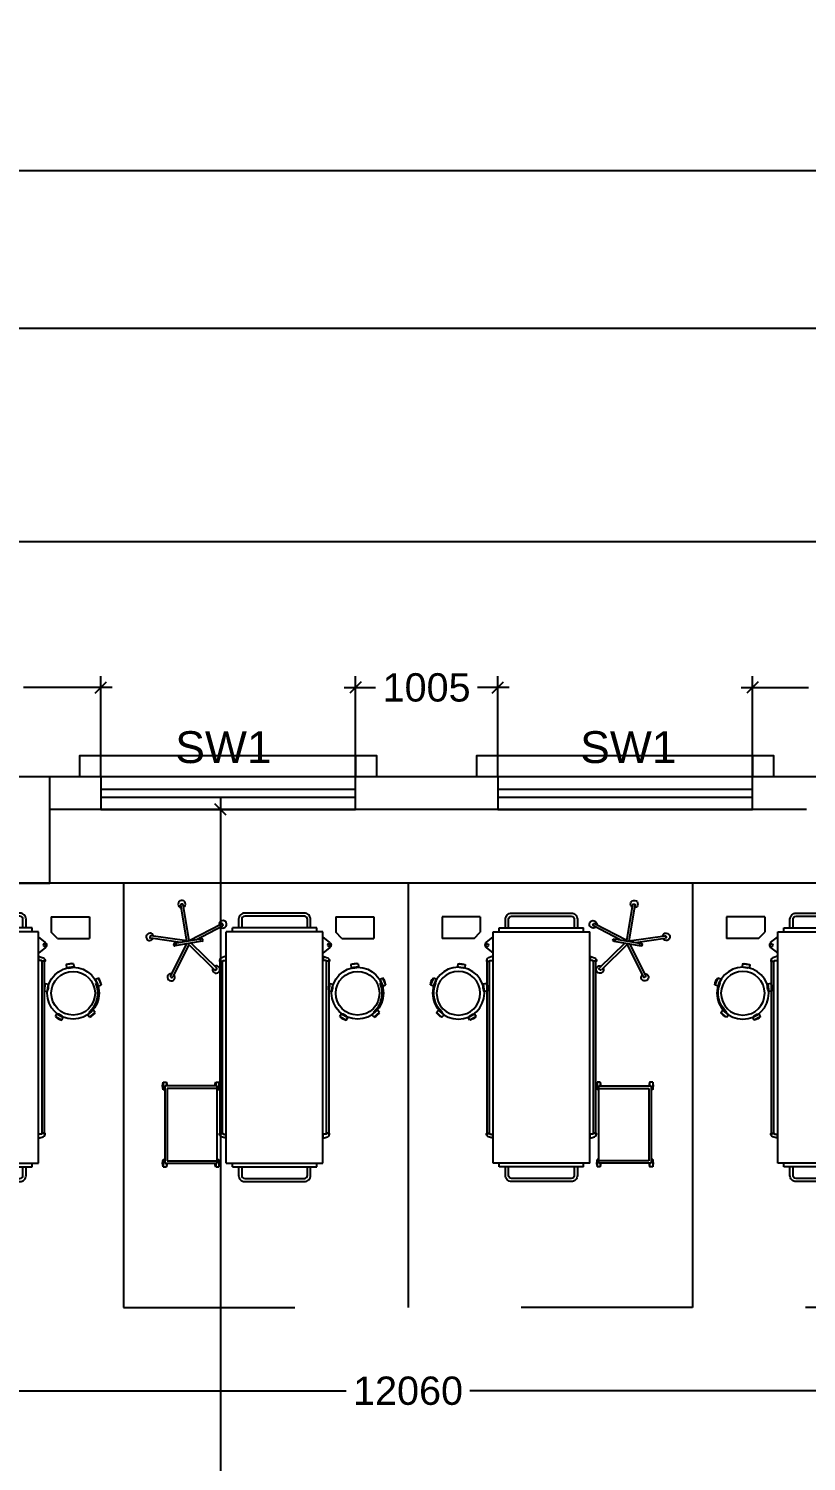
# Model space of a CAD drawing. Extents: x 7620542 to 7843793, y -6476226 to -6093835.
# Drawn here: x 7727073 to 7732567, y -6341852 to -6331728 of the extents above; entities that cross this region are included whole.
import ezdxf
from ezdxf.enums import TextEntityAlignment as Align

# ---------------------------------------------------------------- set-up
doc = ezdxf.new("R2010")
doc.units = 0
doc.header["$LTSCALE"] = 600
doc.header["$MEASUREMENT"] = 0
doc.header["$PDMODE"] = 35
doc.layers.get('0').update_dxf_attribs({"linetype": 'CONTINUOUS'})
doc.layers.get('Defpoints').update_dxf_attribs({"linetype": 'CONTINUOUS'})
for name, color, linetype in [('Beds', 33, 'CONTINUOUS'), ('chajja', 7, 'CONTINUOUS'), ('DIM', 8, 'CONTINUOUS'), ('DIM-TEXT', 8, 'CONTINUOUS'), ('Ele Proje.', 7, 'CONTINUOUS'), ('furniture', 33, 'CONTINUOUS'), ('joinery', 7, 'CONTINUOUS'), ('LA-column', 3, 'CONTINUOUS'), ('LOADING', 140, 'CONTINUOUS'), ('PARTI', 21, 'CONTINUOUS'), ('Walls', 7, 'CONTINUOUS'), ('WIN', 151, 'CONTINUOUS'), ('Working Dim', 5, 'CONTINUOUS')]:
    doc.layers.add(name, color=color, linetype=linetype)
doc.styles.add('ari', font='arial.ttf')
doc.styles.add('RT', font='romant.shx')
doc.styles.get("Standard").update_dxf_attribs({"font": 'romans.shx'})
doc.dimstyles.new('int. dim', dxfattribs={"dimtxt": 450, "dimasz": 80, "dimexe": 80, "dimexo": 0, "dimgap": 70, "dimtad": 0, "dimdec": 0, "dimzin": 12, "dimdsep": 46, "dimtxsty": 'ari', "dimblk": 'OBLIQUE', "dimcen": 2, "dimdle": 80, "dimclrd": 256, "dimclre": 256, "dimclrt": 6, "dimadec": 0, "dimazin": 0, "dimtfac": 1, "dimtdec": 0, "dimtix": 1, "dimtmove": 2, "dimatfit": 3, "dimfxl": 1, "dimtolj": 1, "dimtzin": 0, "dimlwd": -1, "dimlwe": -1, "dimarcsym": 0})
doc.dimstyles.new('STANDARD$0', dxfattribs={"dimscale": 0, "dimtxt": 150, "dimasz": 125, "dimexe": 0.75, "dimexo": 1, "dimgap": 25, "dimtad": 1, "dimdec": 0, "dimdsep": 46, "dimtxsty": 'Standard', "dimblk1": 'DOT', "dimblk2": 'DOT', "dimsah": 1, "dimcen": 2.5, "dimclrd": 1, "dimclre": 1, "dimclrt": 3, "dimadec": 0, "dimazin": 0, "dimtfac": 1, "dimtdec": 0, "dimtmove": 0, "dimatfit": 3, "dimldrblk": 'DOT', "dimfxl": 1, "dimtolj": 1, "dimtzin": 0, "dimarcsym": 0})
doc.dimstyles.new('TEXT', dxfattribs={"dimscale": 0, "dimtxt": 600, "dimasz": 300, "dimexe": 300, "dimexo": 30, "dimgap": 50, "dimtad": 0, "dimdec": 0, "dimzin": 0, "dimdsep": 46, "dimtxsty": 'RT', "dimblk": 'OBLIQUE', "dimcen": 0.09, "dimdle": 300, "dimclrd": 256, "dimclre": 256, "dimclrt": 170, "dimadec": 0, "dimazin": 0, "dimtfac": 1, "dimtdec": 0, "dimtofl": 0, "dimtmove": 2, "dimatfit": 3, "dimfxl": 1, "dimfrac": 2, "dimtolj": 1, "dimtzin": 0, "dimlwd": -1, "dimlwe": -1, "dimarcsym": 0})

# ---------------------------------------------------------------- blocks, each defined once
blk = doc.blocks.new('_Oblique')
at = {"color": 0, "linetype": 'ByBlock', "lineweight": -2}
blk.add_line((-0.5, -0.5), (0.5, 0.5), dxfattribs=at)
blk = doc.blocks.new('*D515')
at = {"layer": 'Defpoints', "color": 0, "transparency": 16777216}
for p in [(7732187, -6336384), (7732187, -6337016, 35), (7733697, -6337015, 76)]:
    blk.add_point(p, dxfattribs=at)
at = {"layer": 'Working Dim', "transparency": 16777216}
for p, q in [((7732187, -6337016), (7732187, -6336304)), ((7733697, -6337015), (7733697, -6336304)), ((7732107, -6336384), (7732583, -6336384)), ((7733777, -6336384), (7733301, -6336384))]:
    blk.add_line(p, q, dxfattribs=at)
at = {"layer": 'Working Dim', "transparency": 16777216, "xscale": 80, "yscale": 80, "zscale": 80, "rotation": 180}
blk.add_blockref('_Oblique', (7732187, -6336384), dxfattribs=at)
at = {"layer": 'Working Dim', "transparency": 16777216, "xscale": 80, "yscale": 80, "zscale": 80}
blk.add_blockref('_Oblique', (7733697, -6336384), dxfattribs=at)
at = {"layer": 'Working Dim', "color": 6, "transparency": 16777216, "insert": (7732942, -6336384), "char_height": 200, "attachment_point": 5, "style": 'ari'}
blk.add_mtext('\\A1;1510', dxfattribs=at)
blk = doc.blocks.new('*D516')
at = {"layer": 'Defpoints', "color": 0, "transparency": 16777216}
for p in [(7725773, -6336384), (7725773, -6337016, 38), (7727583, -6337015, 50)]:
    blk.add_point(p, dxfattribs=at)
at = {"layer": 'Working Dim', "transparency": 16777216}
for p, q in [((7725773, -6337016), (7725773, -6336304)), ((7727583, -6337015), (7727583, -6336304)), ((7725693, -6336384), (7726319, -6336384)), ((7727663, -6336384), (7727037, -6336384))]:
    blk.add_line(p, q, dxfattribs=at)
at = {"layer": 'Working Dim', "transparency": 16777216, "xscale": 80, "yscale": 80, "zscale": 80, "rotation": 180}
blk.add_blockref('_Oblique', (7725773, -6336384), dxfattribs=at)
at = {"layer": 'Working Dim', "transparency": 16777216, "xscale": 80, "yscale": 80, "zscale": 80}
blk.add_blockref('_Oblique', (7727583, -6336384), dxfattribs=at)
at = {"layer": 'Working Dim', "color": 6, "transparency": 16777216, "insert": (7726678, -6336384), "char_height": 200, "attachment_point": 5, "style": 'ari'}
blk.add_mtext('\\A1;1810', dxfattribs=at)
blk = doc.blocks.new('*D836')
at = {"layer": 'Defpoints', "color": 0, "linetype": 'Continuous', "transparency": 16777216}
for p in [(7761439, -6335351), (7720379, -6337015), (7761439, -6337165, 4)]:
    blk.add_point(p, dxfattribs=at)
at = {"layer": 'DIM-TEXT', "transparency": 16777216}
for p, q in [((7720379, -6337015), (7720379, -6335051)), ((7761439, -6337165), (7761439, -6335051)), ((7720079, -6335351), (7734367, -6335351)), ((7761739, -6335351), (7747451, -6335351))]:
    blk.add_line(p, q, dxfattribs=at)
at = {"layer": 'DIM-TEXT', "linetype": 'Continuous', "transparency": 16777216, "xscale": 300, "yscale": 300, "zscale": 300, "rotation": 180}
blk.add_blockref('_Oblique', (7720379, -6335351), dxfattribs=at)
at = {"layer": 'DIM-TEXT', "linetype": 'Continuous', "transparency": 16777216, "xscale": 300, "yscale": 300, "zscale": 300}
blk.add_blockref('_Oblique', (7761439, -6335351), dxfattribs=at)
at = {"layer": 'DIM-TEXT', "color": 170, "linetype": 'Continuous', "transparency": 16777216, "insert": (7740909, -6335351), "char_height": 750, "attachment_point": 5, "style": 'ari'}
blk.add_mtext('\\A1;{\\H1.067x;M.I.C.U / I.C.U - (20 Beds)}', dxfattribs=at)
blk = doc.blocks.new('*D851')
at = {"layer": 'Defpoints', "color": 0, "transparency": 16777216}
for p in [(7761439, -6332733), (7641399, -6337015, 5), (7761439, -6337165, -25)]:
    blk.add_point(p, dxfattribs=at)
at = {"layer": 'DIM', "color": 8, "transparency": 16777216}
for p, q in [((7641399, -6337015), (7641399, -6332433)), ((7761439, -6337165), (7761439, -6332433)), ((7641099, -6332733), (7699470, -6332733)), ((7761739, -6332733), (7703368, -6332733))]:
    blk.add_line(p, q, dxfattribs=at)
at = {"layer": 'DIM', "color": 8, "transparency": 16777216, "xscale": 300, "yscale": 300, "zscale": 300, "rotation": 180}
blk.add_blockref('_Oblique', (7641399, -6332733), dxfattribs=at)
at = {"layer": 'DIM', "color": 8, "transparency": 16777216, "xscale": 300, "yscale": 300, "zscale": 300}
blk.add_blockref('_Oblique', (7761439, -6332733), dxfattribs=at)
at = {"layer": 'DIM', "color": 7, "transparency": 16777216, "insert": (7701419, -6332733), "char_height": 750, "attachment_point": 5, "style": 'ari'}
blk.add_mtext('\\A1;120.04m', dxfattribs=at)
blk = doc.blocks.new('*D854')
at = {"layer": 'Defpoints', "color": 0, "transparency": 16777216}
for p in [(7761439, -6333845), (7720379, -6337165), (7761439, -6337165)]:
    blk.add_point(p, dxfattribs=at)
at = {"layer": 'DIM', "color": 8, "transparency": 16777216}
for p, q in [((7720379, -6337165), (7720379, -6333545)), ((7761439, -6337165), (7761439, -6333545)), ((7720079, -6333845), (7739201, -6333845)), ((7761739, -6333845), (7742617, -6333845))]:
    blk.add_line(p, q, dxfattribs=at)
at = {"layer": 'DIM', "color": 8, "transparency": 16777216, "xscale": 300, "yscale": 300, "zscale": 300, "rotation": 180}
blk.add_blockref('_Oblique', (7720379, -6333845), dxfattribs=at)
at = {"layer": 'DIM', "color": 8, "transparency": 16777216, "xscale": 300, "yscale": 300, "zscale": 300}
blk.add_blockref('_Oblique', (7761439, -6333845), dxfattribs=at)
at = {"layer": 'DIM', "color": 7, "transparency": 16777216, "insert": (7740909, -6333845), "char_height": 750, "attachment_point": 5, "style": 'ari'}
blk.add_mtext('\\A1;41.06m', dxfattribs=at)
blk = doc.blocks.new('*D881')
at = {"layer": 'Defpoints', "color": 0, "transparency": 16777216}
for p in [(7730387, -6336384), (7729382, -6337015, -15), (7730387, -6337016, 35)]:
    blk.add_point(p, dxfattribs=at)
at = {"layer": 'Working Dim', "transparency": 16777216}
for p, q in [((7729382, -6337015), (7729382, -6336304)), ((7730387, -6337016), (7730387, -6336304)), ((7729302, -6336384), (7729524, -6336384)), ((7730467, -6336384), (7730244, -6336384))]:
    blk.add_line(p, q, dxfattribs=at)
at = {"layer": 'Working Dim', "transparency": 16777216, "xscale": 80, "yscale": 80, "zscale": 80, "rotation": 180}
blk.add_blockref('_Oblique', (7729382, -6336384), dxfattribs=at)
at = {"layer": 'Working Dim', "transparency": 16777216, "xscale": 80, "yscale": 80, "zscale": 80}
blk.add_blockref('_Oblique', (7730387, -6336384), dxfattribs=at)
at = {"layer": 'Working Dim', "color": 6, "transparency": 16777216, "insert": (7729884, -6336384), "char_height": 200, "attachment_point": 5, "style": 'ari'}
blk.add_mtext('\\A1;1005', dxfattribs=at)
blk = doc.blocks.new('HF12177-P')
for p, q in [((0, 0), (-0.172, 0.237)), ((0, 0), (0.172, 0.237)), ((-0.02, -0.007), (-0.189, 0.225)), ((0.02, -0.007), (0.189, 0.225)), ((-0.063, -0.027), (-0.295, -0.102)), ((-0.01, -0.031), (-0.289, -0.121)), ((-0.12, -0.015), (-0.12, -0.019)), ((-0.112, -0.007), (0.112, -0.007)), ((-0.112, -0.027), (0.112, -0.027)), ((-0.1, -0.007), (-0.1, -0.027)), ((-0.01, -0.031), (-0.01, -0.324)), ((0.01, -0.031), (0.01, -0.324)), ((0.01, -0.031), (0.289, -0.121)), ((0.063, -0.027), (0.295, -0.102)), ((0.1, -0.007), (0.1, -0.027)), ((0.12, -0.015), (0.12, -0.019))]:
    blk.add_line(p, q)
for centre, radius, start, end in [((-0.185, 0.238), 0.03, 325.4712, 286.5288), ((-0.182, 0.23), 0.008, 126.3733, 216), ((0, -0.017), 0.315, 125.6267, 126.3733), ((-0.179, 0.233), 0.008, 36, 125.6267), ((0.185, 0.238), 0.03, 253.4712, 214.5288), ((0.179, 0.233), 0.008, 54.3733, 144), ((0, -0.017), 0.315, 53.6267, 54.3733), ((0.182, 0.23), 0.008, 324, 53.6267), ((-0.3, -0.114), 0.03, 37.4712, 358.5288), ((-0.293, -0.11), 0.008, 108, 197.6267), ((0, -0.017), 0.315, 197.6267, 198.3733), ((-0.112, -0.015), 0.008, 90, 180), ((-0.112, -0.019), 0.008, 180, 270), ((0.112, -0.015), 0.008, 0, 90), ((0.112, -0.019), 0.008, 270, 0), ((0.3, -0.114), 0.03, 181.4712, 142.5288), ((0.293, -0.11), 0.008, 342.3733, 72), ((0, -0.017), 0.315, 341.6267, 342.3733), ((-0.291, -0.114), 0.008, 198.3733, 288), ((0.291, -0.114), 0.008, 252, 341.6267), ((0, -0.332), 0.03, 109.4712, 70.5288), ((-0.002, -0.324), 0.008, 180, 269.6267), ((0, -0.017), 0.315, 269.6267, 270.3733), ((0.002, -0.324), 0.008, 270.3733, 0)]:
    blk.add_arc(centre, radius, start, end)
blk = doc.blocks.new('HF10037A-P')
for p, q in [((-0.03, 0.413), (-0.03, 0.388)), ((0.03, 0.413), (-0.03, 0.413)), ((0.03, 0.388), (-0.03, 0.388)), ((0.03, 0.413), (0.03, 0.388)), ((-0.216, 0.279), (-0.23, 0.221)), ((-0.216, 0.279), (-0.192, 0.273)), ((-0.192, 0.273), (-0.206, 0.215)), ((0.191, 0.27), (0.215, 0.277)), ((0.191, 0.27), (0.209, 0.212)), ((0.191, 0.237), (0.2, 0.24)), ((0.215, 0.277), (0.233, 0.22)), ((-0.23, 0.221), (-0.206, 0.215)), ((0.209, 0.212), (0.233, 0.22)), ((-0.164, 0.006), (-0.149, 0.026)), ((-0.164, 0.006), (-0.116, -0.03)), ((-0.149, 0.026), (-0.101, -0.01)), ((0.096, -0.011), (0.146, 0.023)), ((0.111, 0.011), (0.116, 0.003)), ((0.111, -0.031), (0.16, 0.003)), ((0.16, 0.003), (0.146, 0.023)), ((-0.116, -0.03), (-0.101, -0.01)), ((0.111, -0.031), (0.096, -0.011))]:
    blk.add_line(p, q)
for radius in [0.21, 0.177]:
    blk.add_circle((0, 0.177), radius)
for centre, radius, start, end in [((0, 0.325), 0.0925, 71.0754, 108.9246), ((0, 0.475), 0.0925, 251.0754, 288.9246), ((-0.138, 0.229), 0.0925, 147.3419, 185.1912), ((-0.284, 0.265), 0.0925, 327.3419, 5.1912), ((0, 0.177), 0.2, 303.6037, 17.3657), ((0.284, 0.268), 0.0925, 178.8412, 216.6904), ((0.141, 0.222), 0.0925, 358.8412, 36.6904), ((-0.087, 0.058), 0.0925, 214.1875, 252.0368), ((-0.177, -0.062), 0.0925, 34.1875, 72.0368), ((0.171, -0.066), 0.0925, 105.5121, 143.3614), ((0.086, 0.058), 0.0925, 285.5121, 323.3614)]:
    blk.add_arc(centre, radius, start, end)
blk = doc.blocks.new('ME17678-P')
at = {"layer": 'furniture', "color": 21}
for p, q in [((-0.05, 0.175), (0.26, 0.175)), ((-0.05, 0.175), (-0.05, 0.05)), ((0.26, 0.175), (0.26, 0)), ((0, 0), (-0.05, 0.05)), ((0, 0), (0.26, 0))]:
    blk.add_line(p, q, dxfattribs=at)
blk = doc.blocks.new('A$C6969112B')
at = {"layer": 'furniture', "color": 8}
for p, q in [((428, 1689), (478, 1729)), ((478, 1766), (1160, 1766)), ((478, 131), (478, 1766)), ((521, 1793), (1116, 1793)), ((521, 1766), (521, 1793)), ((1116, 1766), (1116, 1793)), ((1160, 131), (1160, 1766)), ((428, 1654), (478, 1615)), ((432, 1559), (432, 1557)), ((434, 343), (434, 1557)), ((451, 343), (451, 1557)), ((453, 1559), (453, 1557)), ((476, 1595), (476, 1561)), ((1162, 1595), (1162, 1561)), ((1185, 1559), (1185, 1557)), ((1186, 343), (1186, 1557)), ((1204, 343), (1204, 1557)), ((1205, 1559), (1205, 1557)), ((1234, 703), (1212, 703)), ((1212, 703), (1212, 650)), ((1223, 650), (1212, 650)), ((1223, 131), (1223, 676)), ((1223, 676), (1594, 676)), ((1223, 659), (1577, 659)), ((1234, 703), (1234, 676)), ((1577, 659), (1577, 148)), ((1605, 703), (1583, 703)), ((1583, 703), (1583, 676)), ((1594, 676), (1594, 131)), ((1605, 650), (1594, 650)), ((1605, 703), (1605, 650)), ((432, 340), (432, 343)), ((453, 340), (453, 343)), ((476, 304), (476, 339)), ((1162, 304), (1162, 339)), ((1185, 340), (1185, 343)), ((1205, 340), (1205, 343)), ((1160, 131), (478, 131)), ((521, 105), (521, 131)), ((1116, 105), (521, 105)), ((1116, 105), (1116, 131)), ((1223, 157), (1212, 157)), ((1212, 157), (1212, 105)), ((1234, 105), (1212, 105)), ((1577, 148), (1223, 148)), ((1594, 131), (1223, 131)), ((1234, 131), (1234, 105)), ((1583, 131), (1583, 105)), ((1605, 105), (1583, 105)), ((1605, 157), (1594, 157)), ((1605, 157), (1605, 105))]:
    blk.add_line(p, q, dxfattribs=at)
for points in [[(565, 1793), (565, 1854, -0.414214), (608, 1897), (1029, 1897, -0.414214), (1073, 1854), (1073, 1793)], [(587, 1793), (587, 1854, -0.414214), (608, 1875), (1029, 1875, -0.414214), (1051, 1854), (1051, 1793)], [(476, 1593), (451, 1585, 0.318781), (430, 1563), (430, 1559), (455, 1559), (455, 1563), (476, 1563)], [(1162, 1593), (1186, 1585, -0.318781), (1208, 1563), (1208, 1559), (1182, 1559), (1182, 1563), (1162, 1563)], [(476, 307), (451, 314, -0.318781), (430, 336), (430, 340), (455, 340), (455, 336), (476, 336)], [(1162, 307), (1186, 314, 0.318781), (1208, 336), (1208, 340), (1182, 340), (1182, 336), (1162, 336)], [(1073, 105), (1073, 44, -0.414214), (1029, 0), (608, 0, -0.414214), (565, 44), (565, 105)], [(1051, 105), (1051, 44, -0.414214), (1029, 22), (608, 22, -0.414214), (587, 44), (587, 105)]]:
    blk.add_lwpolyline(points, format="xyb", dxfattribs=at)
for points in [[(432, 1557), (453, 1557)], [(476, 1595), (478, 1595)], [(476, 1561), (478, 1561)], [(1162, 1595), (1160, 1595)], [(1162, 1561), (1160, 1561)], [(1205, 1557), (1185, 1557)], [(432, 343), (453, 343)], [(476, 339), (478, 339)], [(476, 304), (478, 304)], [(1162, 339), (1160, 339)], [(1162, 304), (1160, 304)], [(1205, 343), (1185, 343)]]:
    blk.add_lwpolyline(points, dxfattribs=at)
blk.add_circle((435, 1672), 9.27, dxfattribs=at)
for centre, radius, start, end in [((441, 1672), 21.4, 125.427, 234.573), ((1289, 676), 80.7, 161.0754, 198.9246), ((1158, 676), 80.7, 0, 18.9246), ((1660, 676), 80.7, 161.0754, 180), ((1529, 676), 80.7, 341.0754, 18.9246), ((1289, 131), 80.7, 161.0754, 198.9246), ((1158, 131), 80.7, 341.0754, 0), ((1660, 131), 80.7, 180, 198.9246), ((1529, 131), 80.7, 341.0754, 18.9246)]:
    blk.add_arc(centre, radius, start, end, dxfattribs=at)
at = {"layer": 'LOADING', "color": 8, "yscale": 872.7299101983663, "zscale": 872.7299101979671}
for name, p, xscale, rotation in [('HF12177-P', (1425, 1676), -872.7299101979006, 170.2976301882088), ('HF10037A-P', (215, 1178), -872.7299102004868, 353.6512974186875)]:
    blk.add_blockref(name, p, dxfattribs=dict(at, xscale=xscale, rotation=rotation))
at = {"layer": 'LOADING', "color": 8, "xscale": -872.7299101983663, "yscale": 872.7299101983663, "zscale": 872.7299101979671}
blk.add_blockref('ME17678-P', (343, 1719), dxfattribs=at)
blk = doc.blocks.new('*D2273')
at = {"layer": 'Defpoints', "color": 0, "transparency": 16777216}
for p in [(7723724, -6341157, 3), (7735781, -6341157, 3), (7735781, -6341354)]:
    blk.add_point(p, dxfattribs=at)
at = {"layer": 'Working Dim', "transparency": 16777216}
for p, q in [((7723724, -6341157), (7723724, -6341434)), ((7735781, -6341157), (7735781, -6341434)), ((7723644, -6341354), (7729316, -6341354)), ((7735861, -6341354), (7730189, -6341354))]:
    blk.add_line(p, q, dxfattribs=at)
at = {"layer": 'Working Dim', "transparency": 16777216, "xscale": 80, "yscale": 80, "zscale": 80, "rotation": 180}
blk.add_blockref('_Oblique', (7723724, -6341354), dxfattribs=at)
at = {"layer": 'Working Dim', "transparency": 16777216, "xscale": 80, "yscale": 80, "zscale": 80}
blk.add_blockref('_Oblique', (7735781, -6341354), dxfattribs=at)
at = {"layer": 'Working Dim', "color": 6, "transparency": 16777216, "insert": (7729753, -6341354), "char_height": 200, "attachment_point": 5, "style": 'ari'}
blk.add_mtext('\\A1;12060', dxfattribs=at)
blk = doc.blocks.new('*D2275')
at = {"layer": 'Defpoints', "color": 0, "transparency": 16777216}
for p in [(7728267, -6337246), (7728267, -6347701, 3), (7728427, -6347701)]:
    blk.add_point(p, dxfattribs=at)
at = {"layer": 'Working Dim', "transparency": 16777216}
for p, q in [((7728427, -6337166), (7728427, -6342036)), ((7728267, -6337246), (7728507, -6337246)), ((7728427, -6347781), (7728427, -6342911)), ((7728267, -6347701), (7728507, -6347701))]:
    blk.add_line(p, q, dxfattribs=at)
at = {"layer": 'Working Dim', "transparency": 16777216, "xscale": 80, "yscale": 80, "zscale": 80}
for p, rotation in [((7728427, -6337246), 90), ((7728427, -6347701), 270)]:
    blk.add_blockref('_Oblique', p, dxfattribs=dict(at, rotation=rotation))
at = {"layer": 'Working Dim', "color": 6, "transparency": 16777216, "insert": (7728427, -6342473), "char_height": 200, "attachment_point": 5, "rotation": 90, "style": 'ari'}
blk.add_mtext('\\A1;10455', dxfattribs=at)

msp = doc.modelspace()

# ---------------------------------------------------------------- linework, layer by layer
at = {"layer": 'Beds'}
for p, q in [((7727743.085, -6337765.579, -11.61), (7727743.085, -6340765.53, -10.807)), ((7729752.664, -6337765.579, -12.026), (7729752.664, -6340765.53, -11.223)), ((7731762.242, -6337765.579, -11.61), (7731762.242, -6340765.53, -10.807)), ((7727743.085, -6340765.529, -8.974), (7728953.082, -6340765.529, -8.974)), ((7731762.242, -6340765.529, -8.974), (7730552.246, -6340765.529, -8.974)), ((7733771.821, -6340765.529, -9.235), (7732561.824, -6340765.529, -9.235))]:
    msp.add_line(p, q, dxfattribs=at)
at = {"layer": 'chajja', "color": 8}
for p, q in [((7729382.699, -6336865.834, -14.83), (7727582.699, -6336865.834, -14.83)), ((7732187.032, -6336865.603, -14.83), (7730387.032, -6336865.603, -14.83))]:
    msp.add_line(p, q, dxfattribs=at)
at = {"layer": 'chajja'}
msp.add_line((7750548.695, -6337015.883, -14.83), (7716348.786, -6337015.32, -14.83), dxfattribs=at)
at = {"layer": 'Ele Proje.', "elevation": -14.83}
for points in [[(7727582.699, -6337015.834), (7727582.699, -6336865.834), (7727432.699, -6336865.834), (7727432.699, -6337015.834)], [(7729532.699, -6337015.834), (7729532.699, -6336865.834), (7729382.699, -6336865.834), (7729382.699, -6337015.834)], [(7730387.032, -6337015.603), (7730387.032, -6336865.603), (7730237.032, -6336865.603), (7730237.032, -6337015.603)], [(7732337.032, -6337015.603), (7732337.032, -6336865.603), (7732187.032, -6336865.603), (7732187.032, -6337015.603)]]:
    msp.add_lwpolyline(points, dxfattribs=at)
at = {"layer": 'LA-column', "color": 2, "elevation": -13.799}
msp.add_lwpolyline([(7726472.968, -6337765.45), (7727222.968, -6337765.45), (7727222.968, -6337015.45), (7726472.968, -6337015.45)], close=True, dxfattribs=at)
at = {"layer": 'PARTI'}
msp.add_line((7747953.872, -6337765.578, -11.41), (7723253.902, -6337765.45, -13.799), dxfattribs=at)
at = {"layer": 'Walls'}
msp.add_line((7732566.963, -6337245.587, -14.83), (7727222.962, -6337245.499, -14.83), dxfattribs=at)
at = {"layer": 'WIN', "linetype": 'Continuous'}
for p, q in [((7727582.699, -6337100.955, -14.83), (7729382.699, -6337100.955, -14.83)), ((7730387.032, -6337100.955, -14.83), (7732187.032, -6337100.955, -14.83))]:
    msp.add_line(p, q, dxfattribs=at)
at = {"layer": 'WIN', "linetype": 'Continuous', "elevation": -14.83}
for points in [[(7727582.699, -6337015.505), (7727582.699, -6337245.505), (7729382.699, -6337245.505), (7729382.699, -6337015.505)], [(7730387.032, -6337015.505), (7730387.032, -6337245.505), (7732187.032, -6337245.505), (7732187.032, -6337015.505)]]:
    msp.add_lwpolyline(points, close=True, dxfattribs=at)
for points in [[(7729382.699, -6337160.054), (7727582.699, -6337160.054)], [(7732187.032, -6337160.054), (7730387.032, -6337160.054)]]:
    msp.add_lwpolyline(points, dxfattribs=at)

# ---------------------------------------------------------------- block references
at = {"layer": 'Beds', "xscale": -1}
for p in [(7727618.937, -6339875.246, -12.655), (7729628.515, -6339875.246, -12.394)]:
    msp.add_blockref('A$C6969112B', p, dxfattribs=at)
at = {"layer": 'Beds'}
for p in [(7729876.812, -6339875.246, -12.394), (7731886.391, -6339875.246, -12.655)]:
    msp.add_blockref('A$C6969112B', p, dxfattribs=at)

# ---------------------------------------------------------------- texts
at = {"layer": 'joinery', "style": 'ari'}
for p in [(7728448.875, -6336917.366, -14.83), (7731309.642, -6336917.135, -14.83)]:
    msp.add_text('SW1', height=225, dxfattribs=at).set_placement(p, align=Align.CENTER)

# ---------------------------------------------------------------- dimensions: what is measured, and where the dimension line sits
at = {"layer": 'DIM'}
for base, p1, p2, picture, middle in [((7761439.285, -6332733.427, -14.83), (7641399.003, -6337015.366, -9.699), (7761439.285, -6337165.48, -39.948), '*D851', (7701419.144, -6332733.427, -14.83)), ((7761439.285, -6333844.636, -14.83), (7720379.146, -6337165.318, -14.83), (7761439.285, -6337165.48, -14.83), '*D854', (7740909.216, -6333844.636, -14.83))]:
    dim = msp.add_linear_dim(base=base, p1=p1, p2=p2, dimstyle='STANDARD$0', override={"dimscale": 1, "dimtxt": 750, "dimasz": 300, "dimexe": 300, "dimexo": 0, "dimgap": 1, "dimtad": 0, "dimdec": 2, "dimlfac": 0.001, "dimzin": 0, "dimpost": 'm', "dimtxsty": 'ari', "dimblk1": 'Oblique', "dimblk2": 'Oblique', "dimcen": 0, "dimdle": 300, "dimclrd": 8, "dimclre": 8, "dimclrt": 7, "dimadec": 2, "dimtdec": 2, "dimtmove": 2, "dimfxl": 0.75, "dimfrac": 1, "dimlwd": 65535, "dimlwe": 65535}, dxfattribs=at)
    dim.commit()
    dim.dimension.update_dxf_attribs({"geometry": picture, "text_midpoint": middle})
at = {"layer": 'DIM-TEXT', "linetype": 'Continuous'}
dim = msp.add_linear_dim(base=(7761439.285, -6335351.01, -19.962), p1=(7720378.97, -6337015.467, -19.962), p2=(7761439.285, -6337165.48, -16.082), text='{\\H1.067x;M.I.C.U / I.C.U - (20 Beds)}', dimstyle='TEXT', override={"dimscale": 1, "dimtxt": 750, "dimexo": 0, "dimtxsty": 'ari'}, dxfattribs=at)
dim.commit()
dim.dimension.update_dxf_attribs({"geometry": '*D836', "text_midpoint": (7740909.128, -6335351.01, -19.962)})
at = {"layer": 'Working Dim'}
for base, p1, p2, angle, picture, middle in [((7725772.72, -6336384.489), (7727582.972, -6337015.42, 49.99), (7725772.72, -6337015.837, 38.199), 180, '*D516', (7726677.846, -6336384.489)), ((7732187.305, -6336384.489), (7733697.053, -6337015.448, 76.35), (7732187.305, -6337015.606, 34.62), 180, '*D515', (7732942.179, -6336384.489)), ((7728426.79, -6347700.684, -14.83), (7728267.172, -6337245.804, -14.83), (7728267.172, -6347700.684, -11.41), 90, '*D2275', (7728426.79, -6342473.244, -14.83))]:
    dim = msp.add_linear_dim(base=base, p1=p1, p2=p2, angle=angle, dimstyle='int. dim', override={"dimtxt": 200}, dxfattribs=at)
    dim.commit()
    dim.dimension.update_dxf_attribs({"geometry": picture, "text_midpoint": middle})
dim = msp.add_linear_dim(base=(7730386.758, -6336384.489), p1=(7729381.699, -6337015.448, -14.83), p2=(7730386.758, -6337015.606, 34.62), dimstyle='int. dim', override={"dimtxt": 200}, dxfattribs=at)
dim.commit()
dim.dimension.update_dxf_attribs({"geometry": '*D881', "text_midpoint": (7729884.229, -6336384.489)})
dim = msp.add_linear_dim(base=(7735781.4, -6341353.877, -14.83), p1=(7723723.878, -6341156.784, -11.41), p2=(7735781.4, -6341156.784, -11.41), text='12060', dimstyle='int. dim', override={"dimtxt": 200}, dxfattribs=at)
dim.commit()
dim.dimension.update_dxf_attribs({"geometry": '*D2273', "text_midpoint": (7729752.639, -6341353.877, -14.83)})

doc.saveas('drawing.dxf')
